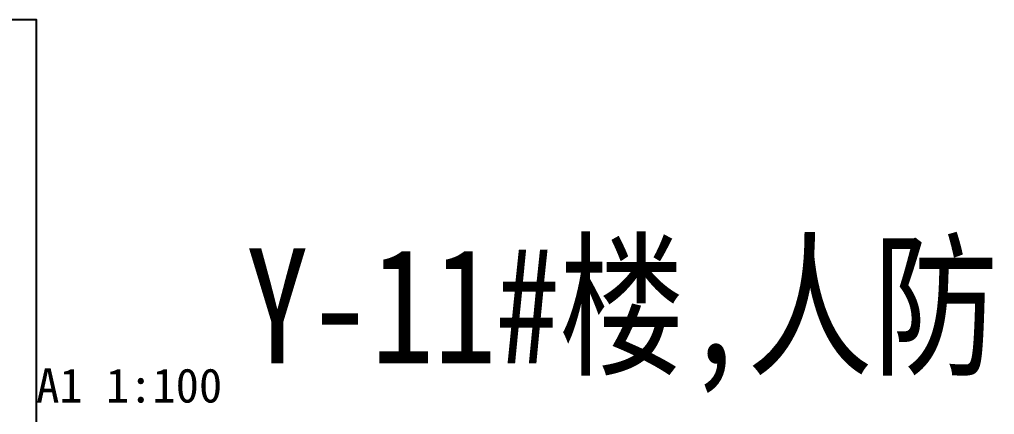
# Model space of a CAD drawing. Extents: x -518115 to 389031, y -231062 to 1628073.
# Drawn here: x 132100 to 174880, y 120282 to 137615 of the extents above; entities that cross this region are included whole.
import ezdxf

# ---------------------------------------------------------------- set-up
doc = ezdxf.new("R2010")
doc.units = 0
doc.header["$LTSCALE"] = 1000
doc.header["$MEASUREMENT"] = 0
doc.layers.add('text', color=7, linetype='Continuous')
doc.layers.add('yichutu', color=7, linetype='Continuous', true_color=0xffffff, plot=False)
doc.styles.add('_TCH_LABEL', font='')
doc.styles.add('黑体', font='')
doc.styles.get('_TCH_LABEL').set_extended_font_data('SimHei')
doc.styles.get('黑体').set_extended_font_data('SimHei')

# ---------------------------------------------------------------- blocks, each defined once
blk = doc.blocks.new('yct-841-594-84100-59399.9999999999-100-1000.0')
at = {"layer": 'yichutu', "color": 7, "true_color": 0xffffff}
blk.add_lwpolyline([(0, 0), (0, 59400), (84100, 59400), (84100, 0)], close=True, dxfattribs=at)
at = {"layer": 'yichutu', "color": 7, "true_color": 0xffffff, "style": '_TCH_LABEL'}
blk.add_text('A1 1:100', height=3000, dxfattribs=at).set_placement((0, 61400))

msp = doc.modelspace()

# ---------------------------------------------------------------- linework, layer by layer
at = {"layer": 'text', "color": 2}
msp.add_lwpolyline([(132830.5, 119806.8), (101830.5, 119806.8), (101830.5, 137615.2), (132830.5, 137615.2)], close=True, dxfattribs=at)

# ---------------------------------------------------------------- block references
at = {"layer": 'yichutu', "xscale": 0.5, "yscale": 0.5, "zscale": 0.5}
msp.add_blockref('yct-841-594-84100-59399.9999999999-100-1000.0', (132830.5, 90106.8), dxfattribs=at)

# ---------------------------------------------------------------- texts
at = {"layer": 'text', "color": 2, "style": '黑体', "width": 0.8}
msp.add_text('Y-11#楼,人防', height=5047.09, dxfattribs=at).set_placement((142040.4, 122532.6))

doc.saveas('drawing.dxf')
